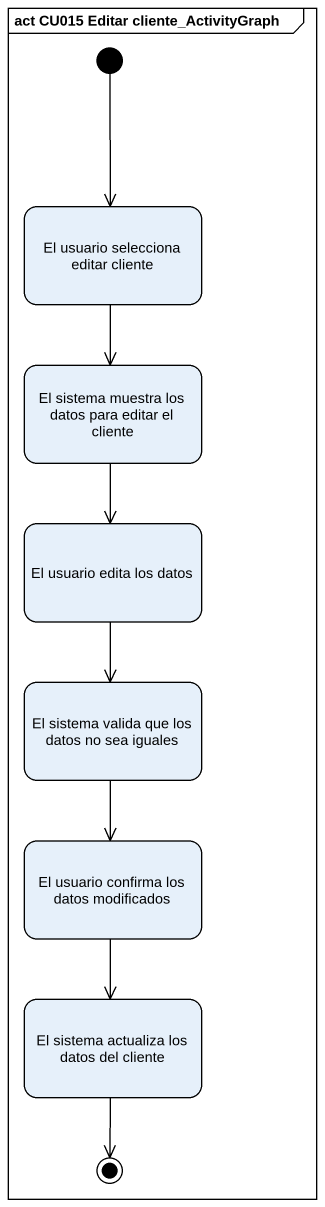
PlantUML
@startuml
mainframe act CU015 Editar cliente_ActivityGraph
hide empty description
state "El usuario selecciona editar cliente" as El_usuario_selecciona
state "El sistema muestra los datos para editar el cliente" as El_sistema_muestra_los
state "El usuario edita los datos" as El_usuario_edita_los_datos
state "El sistema valida que los datos no sea iguales" as El_sistema_valida_que_los
state "El usuario confirma los datos modificados" as El_usuario_confirma_los
state "El sistema actualiza los datos del cliente" as El_sistema_actualiza_los
[*] --> El_usuario_selecciona
El_usuario_selecciona --> El_sistema_muestra_los
El_sistema_muestra_los --> El_usuario_edita_los_datos
El_usuario_edita_los_datos --> El_sistema_valida_que_los
El_sistema_valida_que_los --> El_usuario_confirma_los
El_usuario_confirma_los --> El_sistema_actualiza_los
El_sistema_actualiza_los --> [*]
@enduml
